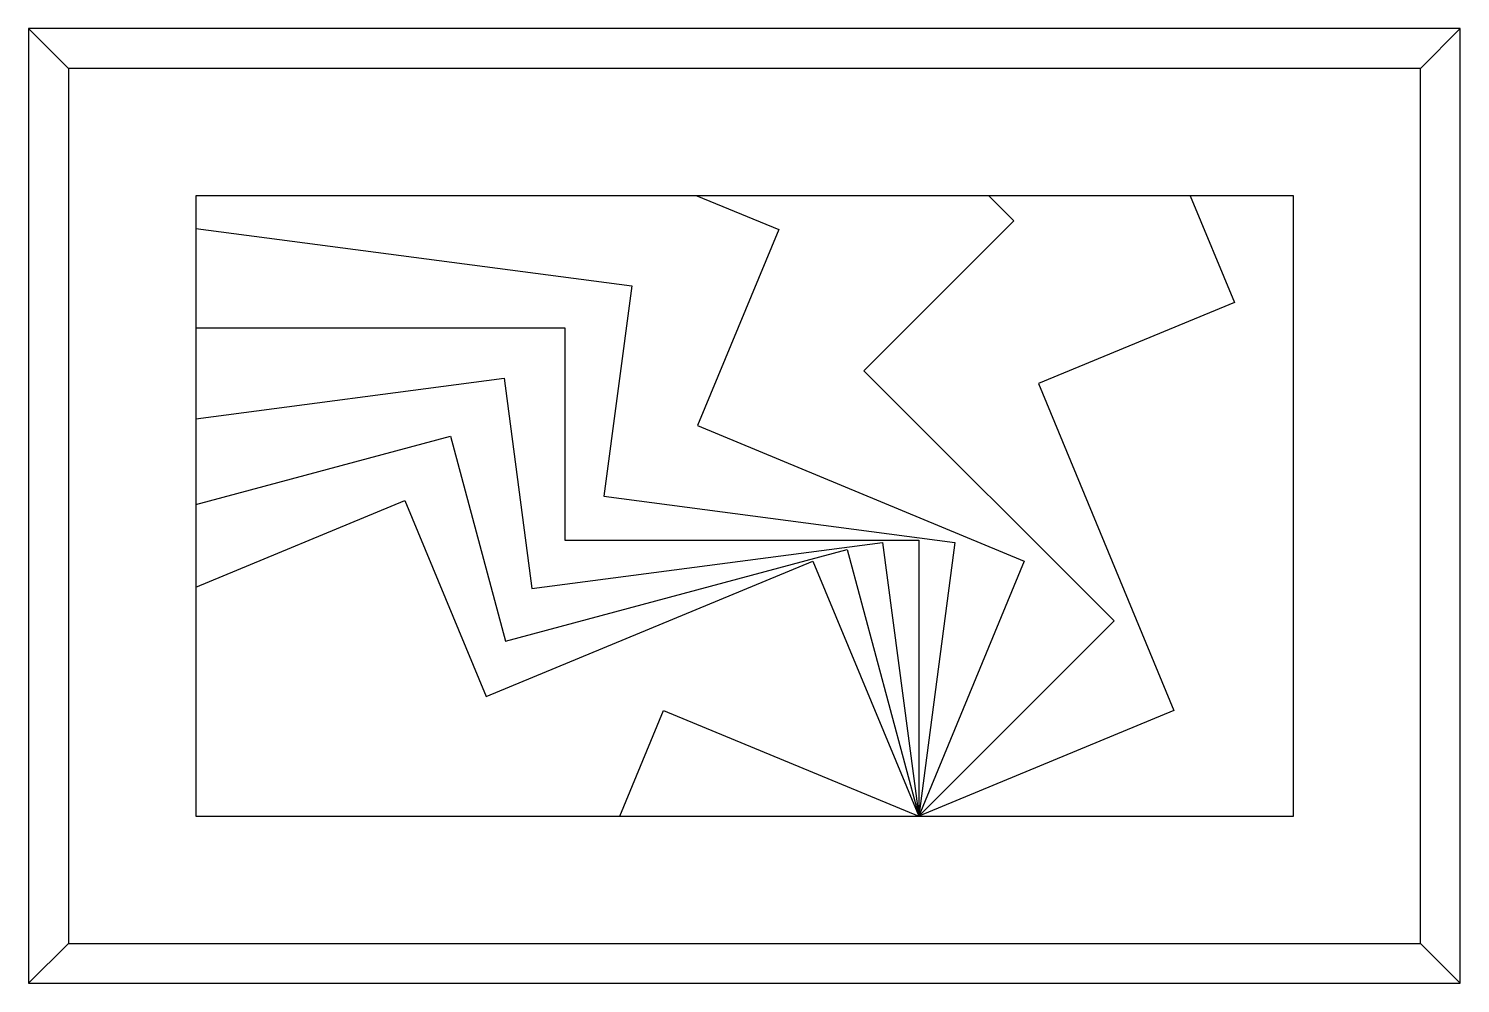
# Model space of a CAD drawing. Extents: x 27.49 to 28.61, y 37.31 to 38.06.
import ezdxf

# ---------------------------------------------------------------- set-up
doc = ezdxf.new("R2010")
doc.units = 0
doc.header["$LTSCALE"] = 0.5
doc.layers.get('0').update_dxf_attribs({"linetype": 'CONTINUOUS'})

msp = doc.modelspace()

# ---------------------------------------------------------------- linework, layer by layer
at = {"color": 0}
for p, q in [((28.6129, 38.0583), (27.4879, 38.0583)), ((27.4879, 38.0583), (27.4879, 37.3083)), ((27.5192, 38.027), (27.4879, 38.0583)), ((28.5817, 38.027), (28.6129, 38.0583)), ((28.6129, 37.3083), (28.6129, 38.0583)), ((28.5817, 38.027), (27.5192, 38.027)), ((27.5192, 38.027), (27.5192, 37.3395)), ((28.5817, 37.3395), (28.5817, 38.027)), ((27.6192, 37.927), (27.6192, 37.4395)), ((28.4817, 37.927), (27.6192, 37.927)), ((28.4817, 37.4395), (28.4817, 37.927)), ((27.6192, 37.4395), (28.4817, 37.4395)), ((27.5192, 37.3395), (27.4879, 37.3083)), ((27.5192, 37.3395), (28.5817, 37.3395)), ((28.5817, 37.3395), (28.6129, 37.3083)), ((27.4879, 37.3083), (28.6129, 37.3083))]:
    msp.add_line(p, q, dxfattribs=at)
for points in [[(28.013, 37.927), (28.0773, 37.9004), (28.0135, 37.7464), (28.2703, 37.64), (28.1873, 37.4395)], [(28.2424, 37.927), (28.262, 37.9074), (28.1442, 37.7895), (28.3408, 37.593), (28.1873, 37.4395)], [(28.4007, 37.927), (28.4354, 37.8432), (28.2814, 37.7794), (28.3878, 37.5226), (28.1873, 37.4395)], [(27.6192, 37.9013), (27.9618, 37.8562), (27.94, 37.691), (28.2156, 37.6547), (28.1873, 37.4395)], [(27.6192, 37.8232), (27.9093, 37.8232), (27.9093, 37.6565), (28.1873, 37.6565), (28.1873, 37.4395)], [(27.6192, 37.7517), (27.8616, 37.7836), (27.8833, 37.6184), (28.159, 37.6547), (28.1873, 37.4395)], [(27.6192, 37.6845), (27.8195, 37.7382), (27.8626, 37.5772), (28.1311, 37.6491), (28.1873, 37.4395)], [(27.6192, 37.6195), (27.7836, 37.6876), (27.8474, 37.5336), (28.1042, 37.64), (28.1873, 37.4395)], [(27.9524, 37.4395), (27.9868, 37.5226), (28.1873, 37.4395)]]:
    msp.add_lwpolyline(points, dxfattribs=at)

doc.saveas('drawing.dxf')
